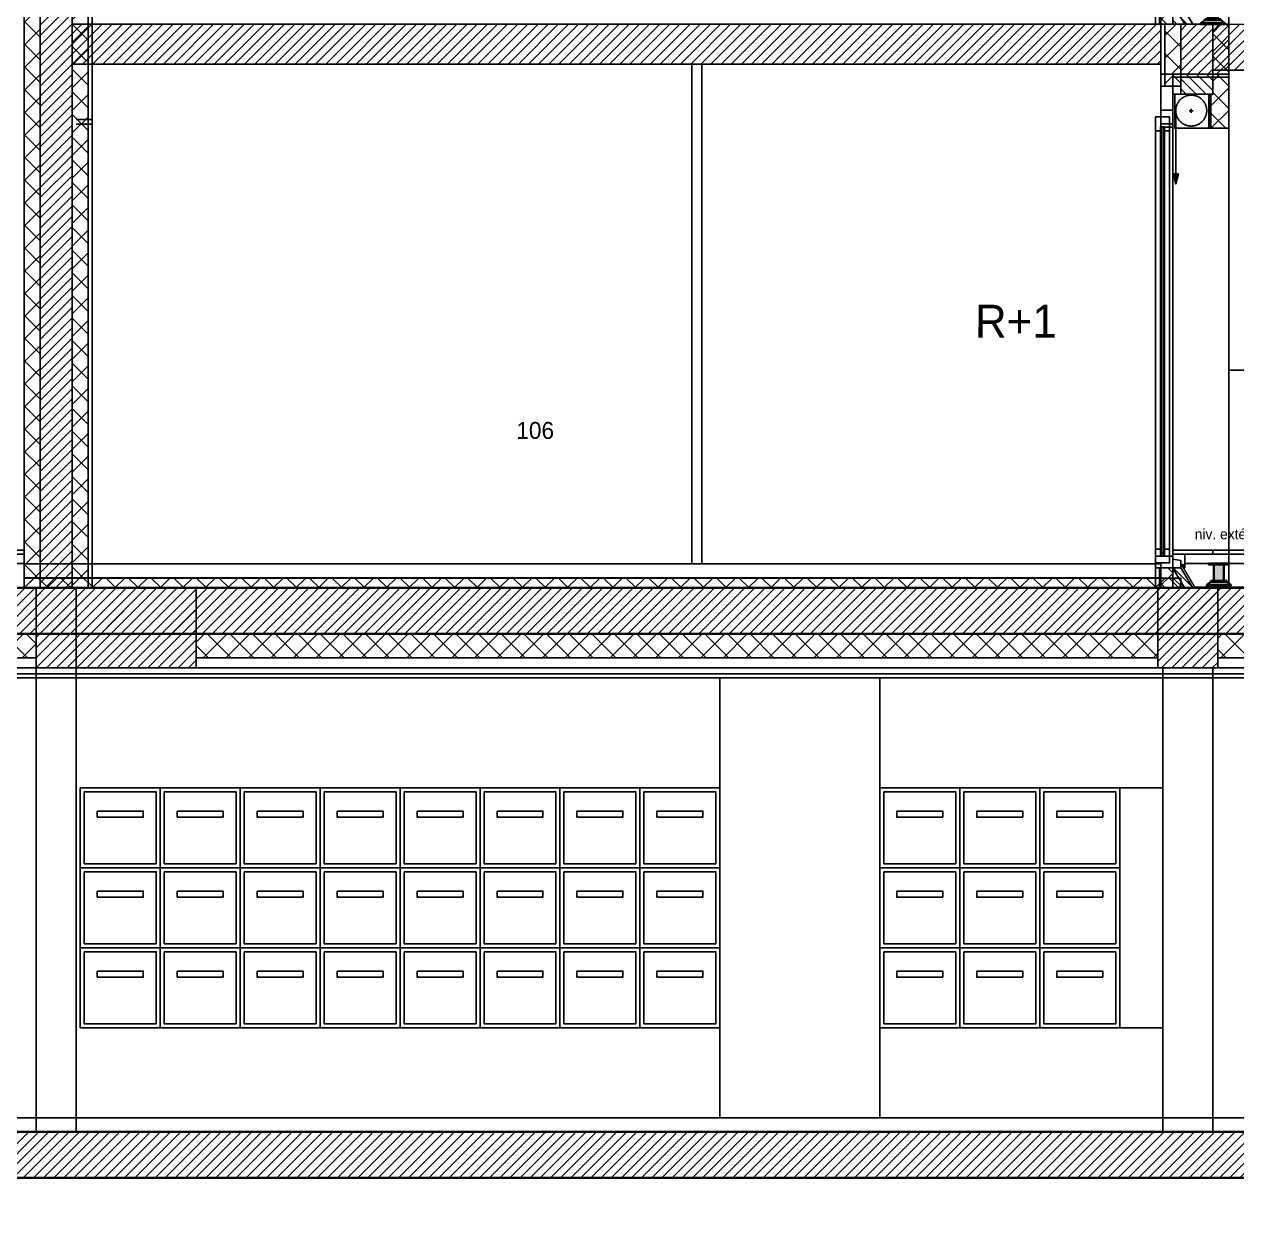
# Model space of a CAD drawing. Header units: centimetres. Extents: x -35664 to 50682, y -23001 to 23705.
# Drawn here: x 4324 to 4931, y -20822 to -20226 of the extents above; entities that cross this region are included whole.
import ezdxf

# ---------------------------------------------------------------- set-up
doc = ezdxf.new("R2010")
doc.units = ezdxf.units.CM
doc.linetypes.add('VW-02', pattern=[0.69435, 0.48607, -0.20828])
doc.layers.add('B BATI-murs', color=252, linetype='Continuous', lineweight=35)
for name, color, linetype in [('B BATI-murs_Hatch', 252, 'Continuous'), ('B GÈnÈral_Hatch', 252, 'Continuous'), ('B Général', 252, 'Continuous'), ('C ANNOTATIONS-cotation', 252, 'Continuous'), ('C ANNOTATIONS-cotation_Hatch', 252, 'Continuous'), ('C ANNOTATIONS-prestations', 252, 'Continuous'), ('C ANNOTATIONS-texte', 252, 'Continuous'), ('GÈnÈral_Hatch', 252, 'Continuous'), ('Général', 252, 'Continuous'), ('prlm-Coupe', 252, 'Continuous')]:
    doc.layers.add(name, color=color, linetype=linetype)
doc.styles.add('Eurostile', font='Eurosti.TTF')
doc.styles.add('Eurostile (italic)', font='Eurostib.TTF')
pattern_1 = [(45, (-23116.898, 10090.366), (-5.6568542, 5.6568542), []), (135, (-23116.898, 10090.366), (5.6568542, 5.6568542), [])]
pattern_2 = [(45, (-23116.8977, 10090.366), (2.4253472, -2.6458333), [])]
pattern_3 = [(135, (-23116.898, 10090.366), (-5.6568542, -5.6568542), []), (225, (-23116.898, 10090.366), (-5.6568542, 5.6568542), [])]
pattern_4 = [(315, (-23116.898, 10090.366), (5.6568542, 5.6568542), []), (45, (-23116.898, 10090.366), (5.6568542, -5.6568542), [])]
pattern_5 = [(45, (0, 0), (-5.65685, 5.65685), []), (135, (0, 0), (5.65685, 5.65685), [])]
pattern_6 = [(45, (0, 0), (2.4253472, -2.6458333), [])]

# ---------------------------------------------------------------- blocks, each defined once
blk = doc.blocks.new('B 90.PF 220 Coupe')
at = {"layer": 'B GÈnÈral_Hatch', "linetype": 'Continuous'}
h = blk.add_hatch(dxfattribs=at)
h.set_pattern_fill('02_ISOLANT', color=256, style=0, pattern_type=2)
h.set_pattern_definition(pattern_5)
h.paths.add_polyline_path([(-116.7, 17), (-89.7, 17), (-89.7, 8), (-106.7, 8), (-106.7, 9), (-116.7, 9)])
for points in [[(-89.7, 9), (-89.8, 9), (-89.8, 7.6), (-106.6, 7.6), (-106.6, 9.1), (-116.7, 9.1), (-116.7, 9), (-106.7, 9), (-106.7, 7.5), (-89.7, 7.5)], [(-66.85, -8.15), (-61.85, -9.49), (-66.85, -10.83)], [(-90.4, -15.1), (124.33, -15.1), (124.33, -15.6), (-90.4, -15.6)], [(-90.4, -17.1), (124.33, -17.1), (124.33, -16.6), (-90.4, -16.6)]]:
    blk.add_hatch(color=250, dxfattribs=at).paths.add_polyline_path(points)
at = {"layer": 'B GÈnÈral_Hatch', "linetype": 'Continuous', "lineweight": 18}
h = blk.add_hatch(dxfattribs=at)
h.set_pattern_fill('50_BETON', color=256, style=0, pattern_type=2)
h.set_pattern_definition(pattern_6)
h.paths.add_polyline_path([(-116.7, -7), (-106.7, -7), (-106.7, 9), (-116.7, 9)])
h = blk.add_hatch(dxfattribs=at)
h.set_pattern_fill('50_BETON', color=256, style=0, pattern_type=2)
h.set_pattern_definition(pattern_6)
h.paths.add_polyline_path([(140.3, -11), (140.3, -1), (130.3, -7), (130.3, -11)])
at = {"layer": 'B GÈnÈral_Hatch', "linetype": 'Continuous'}
h = blk.add_hatch(dxfattribs=at)
h.set_pattern_fill('02_ISOLANT', color=256, style=0, pattern_type=2)
h.set_pattern_definition(pattern_5)
h.paths.add_polyline_path([(-116.7, -15), (-116.7, -7), (-110.7, -7), (-110.7, -15)])
at = {"layer": 'GÈnÈral_Hatch', "linetype": 'Continuous'}
h = blk.add_hatch(dxfattribs=at)
h.set_pattern_fill('02_ISOLANT', color=256, style=0, pattern_type=2)
h.set_pattern_definition(pattern_5)
h.paths.add_polyline_path([(130.3, -11), (140.3, -11), (140.3, -17.6), (130.3, -17.6)])
at = {"layer": 'B Général', "linetype": 'VW-02', "ltscale": 25.4}
for p, q in [((-99.45, -1.75), (-97.45, -1.75)), ((-98.45, -0.75), (-98.45, -2.75))]:
    blk.add_line(p, q, dxfattribs=at)
at = {"layer": 'B Général', "linetype": 'Continuous'}
for p, q in [((-110.7, -7), (-110.7, -17)), ((104.64, -11), (-101.87, -11)), ((-98.55, -9.49), (-61.85, -9.49))]:
    blk.add_line(p, q, dxfattribs=at)
at = {"layer": 'B Général', "linetype": 'Continuous', "flags": 128}
for points in [[(-116.7, 17), (-89.7, 17), (-89.7, 8), (-106.7, 8), (-106.7, 9), (-116.7, 9)], [(-116.7, -7), (-106.7, -7), (-106.7, 9), (-116.7, 9)]]:
    blk.add_lwpolyline(points, dxfattribs=at)
for points in [[(-115.2, 17), (140.32, 17), (140.32, -5), (130.32, -11), (138.32, -11), (138.32, -11), (-115.2, -11)], [(-89.7, 9), (-89.8, 9), (-89.8, 7.6), (-106.6, 7.6), (-106.6, 9.1), (-116.7, 9.1), (-116.7, 9), (-106.7, 9), (-106.7, 7.5), (-89.7, 7.5), (-89.7, 9)], [(-116.7, -15), (-116.7, -7), (-110.7, -7), (-110.7, -15)], [(-110.7, -11), (-110.7, -7), (-106.7, -7), (-106.7, -11)], [(-90.2, -17), (-110.7, -17), (-110.7, -11), (-90.2, -11)], [(-66.85, -8.15), (-61.85, -9.49), (-66.85, -10.83)], [(-116.7, -17), (-116.7, -15), (-110.7, -15), (-110.7, -17)], [(-95.31, -12.6), (127.74, -12.6), (127.74, -19.6), (-95.31, -19.6)]]:
    blk.add_lwpolyline(points, close=True, dxfattribs=at)
at = {"layer": 'B Général', "linetype": 'Continuous', "lineweight": 25, "flags": 128}
for points in [[(-106.7, -10), (-106.7, 7), (-89.7, 7), (-89.7, -10)], [(140.3, -11), (140.3, -1), (140.3, -1), (140.3, -1), (130.3, -7), (130.3, -11)]]:
    blk.add_lwpolyline(points, close=True, dxfattribs=at)
at = {"layer": 'B Général', "flags": 128}
for points in [[(-98.8, -11), (-91.87, -11), (-91.87, -17), (-98.8, -17)], [(124.3, -19.6), (124.3, -11), (125.8, -11), (126.48, -7), (130.3, -7), (130.3, -19.6)], [(-88.43, -15.1), (-88.43, -12.6), (-95.31, -12.6), (-95.31, -19.6), (-88.43, -19.6), (-88.43, -17.1), (-90.4, -17.1), (-90.4, -15.1)], [(-90.4, -15.1), (124.33, -15.1), (124.33, -15.6), (-90.4, -15.6)], [(-90.4, -17.1), (124.33, -17.1), (124.33, -16.6), (-90.4, -16.6)], [(120.86, -15.1), (120.86, -12.6), (127.74, -12.6), (127.74, -19.6), (120.86, -19.6), (120.86, -17.1), (122.83, -17.1), (122.83, -15.1)]]:
    blk.add_lwpolyline(points, close=True, dxfattribs=at)
at = {"layer": 'B Général', "linetype": 'Continuous'}
blk.add_open_spline([(-105.23, -5.59), (-104.2, -7.39), (-100.62, -9.48), (-96.47, -9.5), (-92.87, -7.45), (-90.78, -3.87), (-90.76, 0.28), (-92.81, 3.88), (-96.39, 5.98), (-100.54, 6), (-104.14, 3.94), (-106.23, 0.36), (-106.26, -3.79), (-105.23, -5.59)], degree=2, dxfattribs=at)
at = {"layer": 'Général', "linetype": 'Continuous'}
for p, q in [((130.19, -5.47), (130.19, -5.02)), ((130.3, -19.6), (140.3, -19.6))]:
    blk.add_line(p, q, dxfattribs=at)
at = {"layer": 'Général', "linetype": 'Continuous', "flags": 128}
for points in [[(128.34, -7), (128.69, -5.02), (130.19, -5.02), (129.82, -5.02)], [(128.8, -7), (129.07, -5.47), (130.19, -5.47)]]:
    blk.add_lwpolyline(points, dxfattribs=at)
blk.add_lwpolyline([(130.3, -11), (140.3, -11), (140.3, -17.6), (130.3, -17.6)], close=True, dxfattribs=at)
blk = doc.blocks.new('B 90.Groupe-876-1')
at = {"layer": 'B Général', "linetype": 'Continuous'}
blk.add_line((4757.44, -13265.35), (4877.44, -13265.35), dxfattribs=at)
at = {"layer": 'B Général', "linetype": 'Continuous', "flags": 128}
for points in [[(4759.44, -13227.35), (4795.44, -13227.35), (4795.44, -13263.35), (4759.44, -13263.35)], [(4799.44, -13227.35), (4835.44, -13227.35), (4835.44, -13263.35), (4799.44, -13263.35)], [(4839.44, -13227.35), (4875.44, -13227.35), (4875.44, -13263.35), (4839.44, -13263.35)], [(4765.94, -13237), (4788.94, -13237), (4788.94, -13240), (4765.94, -13240)], [(4805.94, -13237), (4828.94, -13237), (4828.94, -13240), (4805.94, -13240)], [(4845.94, -13237), (4868.94, -13237), (4868.94, -13240), (4845.94, -13240)]]:
    blk.add_lwpolyline(points, close=True, dxfattribs=at)
blk = doc.blocks.new('B 90.Groupe-877-1')
at = {"layer": 'B Général', "linetype": 'Continuous'}
blk.add_line((4757.44, -13305.35), (4877.44, -13305.35), dxfattribs=at)
at = {"layer": 'B Général', "linetype": 'Continuous', "flags": 128}
for points in [[(4759.44, -13267.35), (4795.44, -13267.35), (4795.44, -13303.35), (4759.44, -13303.35)], [(4799.44, -13267.35), (4835.44, -13267.35), (4835.44, -13303.35), (4799.44, -13303.35)], [(4839.44, -13267.35), (4875.44, -13267.35), (4875.44, -13303.35), (4839.44, -13303.35)], [(4765.94, -13277), (4788.94, -13277), (4788.94, -13280), (4765.94, -13280)], [(4805.94, -13277), (4828.94, -13277), (4828.94, -13280), (4805.94, -13280)], [(4845.94, -13277), (4868.94, -13277), (4868.94, -13280), (4845.94, -13280)]]:
    blk.add_lwpolyline(points, close=True, dxfattribs=at)
blk = doc.blocks.new('B 90.Groupe-878-1')
at = {"layer": 'B Général', "linetype": 'Continuous'}
blk.add_line((4757.44, -13345.35), (4877.44, -13345.35), dxfattribs=at)
at = {"layer": 'B Général', "linetype": 'Continuous', "flags": 128}
for points in [[(4759.44, -13307.35), (4795.44, -13307.35), (4795.44, -13343.35), (4759.44, -13343.35)], [(4799.44, -13307.35), (4835.44, -13307.35), (4835.44, -13343.35), (4799.44, -13343.35)], [(4839.44, -13307.35), (4875.44, -13307.35), (4875.44, -13343.35), (4839.44, -13343.35)], [(4765.94, -13317), (4788.94, -13317), (4788.94, -13320), (4765.94, -13320)], [(4805.94, -13317), (4828.94, -13317), (4828.94, -13320), (4805.94, -13320)], [(4845.94, -13317), (4868.94, -13317), (4868.94, -13320), (4845.94, -13320)]]:
    blk.add_lwpolyline(points, close=True, dxfattribs=at)
blk = doc.blocks.new('B 90.Groupe-879-1')
at = {"layer": 'B Général', "linetype": 'Continuous'}
blk.add_line((4557.44, -13265.35), (4677.44, -13265.35), dxfattribs=at)
at = {"layer": 'B Général', "linetype": 'Continuous', "flags": 128}
for points in [[(4559.44, -13227.35), (4595.44, -13227.35), (4595.44, -13263.35), (4559.44, -13263.35)], [(4599.44, -13227.35), (4635.44, -13227.35), (4635.44, -13263.35), (4599.44, -13263.35)], [(4639.44, -13227.35), (4675.44, -13227.35), (4675.44, -13263.35), (4639.44, -13263.35)], [(4565.94, -13237), (4588.94, -13237), (4588.94, -13240), (4565.94, -13240)], [(4605.94, -13237), (4628.94, -13237), (4628.94, -13240), (4605.94, -13240)], [(4645.94, -13237), (4668.94, -13237), (4668.94, -13240), (4645.94, -13240)]]:
    blk.add_lwpolyline(points, close=True, dxfattribs=at)
blk = doc.blocks.new('B 90.Groupe-880-1')
at = {"layer": 'B Général', "linetype": 'Continuous'}
blk.add_line((4557.44, -13305.35), (4677.44, -13305.35), dxfattribs=at)
at = {"layer": 'B Général', "linetype": 'Continuous', "flags": 128}
for points in [[(4559.44, -13267.35), (4595.44, -13267.35), (4595.44, -13303.35), (4559.44, -13303.35)], [(4599.44, -13267.35), (4635.44, -13267.35), (4635.44, -13303.35), (4599.44, -13303.35)], [(4639.44, -13267.35), (4675.44, -13267.35), (4675.44, -13303.35), (4639.44, -13303.35)], [(4565.94, -13277), (4588.94, -13277), (4588.94, -13280), (4565.94, -13280)], [(4605.94, -13277), (4628.94, -13277), (4628.94, -13280), (4605.94, -13280)], [(4645.94, -13277), (4668.94, -13277), (4668.94, -13280), (4645.94, -13280)]]:
    blk.add_lwpolyline(points, close=True, dxfattribs=at)
blk = doc.blocks.new('B 90.Groupe-881-1')
at = {"layer": 'B Général', "linetype": 'Continuous'}
blk.add_line((4557.44, -13345.35), (4677.44, -13345.35), dxfattribs=at)
at = {"layer": 'B Général', "linetype": 'Continuous', "flags": 128}
for points in [[(4559.44, -13307.35), (4595.44, -13307.35), (4595.44, -13343.35), (4559.44, -13343.35)], [(4599.44, -13307.35), (4635.44, -13307.35), (4635.44, -13343.35), (4599.44, -13343.35)], [(4639.44, -13307.35), (4675.44, -13307.35), (4675.44, -13343.35), (4639.44, -13343.35)], [(4565.94, -13317), (4588.94, -13317), (4588.94, -13320), (4565.94, -13320)], [(4605.94, -13317), (4628.94, -13317), (4628.94, -13320), (4605.94, -13320)], [(4645.94, -13317), (4668.94, -13317), (4668.94, -13320), (4645.94, -13320)]]:
    blk.add_lwpolyline(points, close=True, dxfattribs=at)
blk = doc.blocks.new('B 90.Groupe-882-1')
at = {"layer": 'B Général', "linetype": 'Continuous'}
blk.add_line((4437.44, -13265.35), (4557.44, -13265.35), dxfattribs=at)
at = {"layer": 'B Général', "linetype": 'Continuous', "flags": 128}
for points in [[(4359.44, -13227.35), (4395.44, -13227.35), (4395.44, -13263.35), (4359.44, -13263.35)], [(4399.44, -13227.35), (4435.44, -13227.35), (4435.44, -13263.35), (4399.44, -13263.35)], [(4439.44, -13227.35), (4475.44, -13227.35), (4475.44, -13263.35), (4439.44, -13263.35)], [(4479.44, -13227.35), (4515.44, -13227.35), (4515.44, -13263.35), (4479.44, -13263.35)], [(4519.44, -13227.35), (4555.44, -13227.35), (4555.44, -13263.35), (4519.44, -13263.35)], [(4365.94, -13237), (4388.94, -13237), (4388.94, -13240), (4365.94, -13240)], [(4405.94, -13237), (4428.94, -13237), (4428.94, -13240), (4405.94, -13240)], [(4445.94, -13237), (4468.94, -13237), (4468.94, -13240), (4445.94, -13240)], [(4485.94, -13237), (4508.94, -13237), (4508.94, -13240), (4485.94, -13240)], [(4525.94, -13237), (4548.94, -13237), (4548.94, -13240), (4525.94, -13240)]]:
    blk.add_lwpolyline(points, close=True, dxfattribs=at)
blk = doc.blocks.new('B 90.Groupe-883-1')
at = {"layer": 'B Général', "linetype": 'Continuous'}
blk.add_line((4437.44, -13305.35), (4557.44, -13305.35), dxfattribs=at)
at = {"layer": 'B Général', "linetype": 'Continuous', "flags": 128}
for points in [[(4359.44, -13267.35), (4395.44, -13267.35), (4395.44, -13303.35), (4359.44, -13303.35)], [(4399.44, -13267.35), (4435.44, -13267.35), (4435.44, -13303.35), (4399.44, -13303.35)], [(4439.44, -13267.35), (4475.44, -13267.35), (4475.44, -13303.35), (4439.44, -13303.35)], [(4479.44, -13267.35), (4515.44, -13267.35), (4515.44, -13303.35), (4479.44, -13303.35)], [(4519.44, -13267.35), (4555.44, -13267.35), (4555.44, -13303.35), (4519.44, -13303.35)], [(4365.94, -13277), (4388.94, -13277), (4388.94, -13280), (4365.94, -13280)], [(4405.94, -13277), (4428.94, -13277), (4428.94, -13280), (4405.94, -13280)], [(4445.94, -13277), (4468.94, -13277), (4468.94, -13280), (4445.94, -13280)], [(4485.94, -13277), (4508.94, -13277), (4508.94, -13280), (4485.94, -13280)], [(4525.94, -13277), (4548.94, -13277), (4548.94, -13280), (4525.94, -13280)]]:
    blk.add_lwpolyline(points, close=True, dxfattribs=at)
blk = doc.blocks.new('B 90.Groupe-884-1')
at = {"layer": 'B Général', "linetype": 'Continuous'}
blk.add_line((4437.44, -13345.35), (4557.44, -13345.35), dxfattribs=at)
at = {"layer": 'B Général', "linetype": 'Continuous', "flags": 128}
for points in [[(4359.44, -13307.35), (4395.44, -13307.35), (4395.44, -13343.35), (4359.44, -13343.35)], [(4399.44, -13307.35), (4435.44, -13307.35), (4435.44, -13343.35), (4399.44, -13343.35)], [(4439.44, -13307.35), (4475.44, -13307.35), (4475.44, -13343.35), (4439.44, -13343.35)], [(4479.44, -13307.35), (4515.44, -13307.35), (4515.44, -13343.35), (4479.44, -13343.35)], [(4519.44, -13307.35), (4555.44, -13307.35), (4555.44, -13343.35), (4519.44, -13343.35)], [(4365.94, -13317), (4388.94, -13317), (4388.94, -13320), (4365.94, -13320)], [(4405.94, -13317), (4428.94, -13317), (4428.94, -13320), (4405.94, -13320)], [(4445.94, -13317), (4468.94, -13317), (4468.94, -13320), (4445.94, -13320)], [(4485.94, -13317), (4508.94, -13317), (4508.94, -13320), (4485.94, -13320)], [(4525.94, -13317), (4548.94, -13317), (4548.94, -13320), (4525.94, -13320)]]:
    blk.add_lwpolyline(points, close=True, dxfattribs=at)
blk = doc.blocks.new('B 90.Groupe-885-1')
at = {"layer": 'B Général', "linetype": 'Continuous'}
for p, q in [((4357.44, -13265.35), (4677.44, -13265.35)), ((4357.44, -13305.35), (4677.44, -13305.35)), ((4757.44, -13305.35), (4877.44, -13305.35))]:
    blk.add_line(p, q, dxfattribs=at)
at = {"layer": 'B Général', "linetype": 'Continuous', "flags": 128}
for points in [[(4357.44, -13225.35), (4397.44, -13225.35), (4397.44, -13345.35), (4357.44, -13345.35)], [(4397.44, -13225.35), (4437.44, -13225.35), (4437.44, -13345.35), (4397.44, -13345.35)], [(4437.44, -13225.35), (4477.44, -13225.35), (4477.44, -13345.35), (4437.44, -13345.35)], [(4477.44, -13225.35), (4517.44, -13225.35), (4517.44, -13345.35), (4477.44, -13345.35)], [(4517.44, -13225.35), (4557.44, -13225.35), (4557.44, -13345.35), (4517.44, -13345.35)], [(4557.44, -13225.35), (4597.44, -13225.35), (4597.44, -13345.35), (4557.44, -13345.35)], [(4597.44, -13225.35), (4637.44, -13225.35), (4637.44, -13345.35), (4597.44, -13345.35)], [(4637.44, -13225.35), (4677.44, -13225.35), (4677.44, -13345.35), (4637.44, -13345.35)], [(4757.44, -13225.35), (4797.44, -13225.35), (4797.44, -13345.35), (4757.44, -13345.35)], [(4797.44, -13225.35), (4837.44, -13225.35), (4837.44, -13345.35), (4797.44, -13345.35)], [(4837.44, -13225.35), (4877.44, -13225.35), (4877.44, -13345.35), (4837.44, -13345.35)], [(4877.44, -13225.35), (4898.96, -13225.35), (4898.96, -13345.35), (4877.44, -13345.35)]]:
    blk.add_lwpolyline(points, close=True, dxfattribs=at)
at = {"layer": 'B Général'}
for name in ['B 90.Groupe-882-1', 'B 90.Groupe-879-1', 'B 90.Groupe-876-1', 'B 90.Groupe-883-1', 'B 90.Groupe-880-1', 'B 90.Groupe-877-1', 'B 90.Groupe-884-1', 'B 90.Groupe-881-1', 'B 90.Groupe-878-1']:
    blk.add_blockref(name, (0, 0), dxfattribs=at)
blk = doc.blocks.new('B 90.Groupe-900-1')
at = {"layer": 'Général', "linetype": 'Continuous', "flags": 128}
for points in [[(4302.92, -13106.37), (4329.44, -13106.37), (4329.44, -13108.37), (4302.92, -13108.37)], [(3662.92, -13108.37), (4329.44, -13108.37), (4329.44, -13113.2), (3662.92, -13113.2)]]:
    blk.add_lwpolyline(points, close=True, dxfattribs=at)
blk = doc.blocks.new('B 90.Groupe-905-1')
at = {"layer": 'B Général', "linetype": 'Continuous', "flags": 128}
for points in [[(4931.96, -13016.37), (5204.04, -13016.37), (5204.04, -13106.37), (4931.96, -13106.37)], [(5201.04, -13016.37), (5204.04, -13016.37), (5204.04, -13106.37), (5201.04, -13106.37)]]:
    blk.add_lwpolyline(points, close=True, dxfattribs=at)
blk = doc.blocks.new('B 90.Groupe-906-1')
at = {"layer": 'B BATI-murs_Hatch', "linetype": 'Continuous'}
for points in [[(5047.6, -13113.2), (5057.6, -13113.2), (5057.6, -13113.7), (5047.6, -13113.7)], [(5050.1, -13113.7), (5055.1, -13113.7), (5055.1, -13121.87), (5050.1, -13121.87)], [(5046.6, -13123.87), (5058.6, -13123.87), (5058.6, -13124.37), (5046.6, -13124.37)], [(5048.6, -13121.87), (5056.6, -13121.87), (5056.6, -13122.37), (5048.6, -13122.37)]]:
    blk.add_hatch(color=250, dxfattribs=at).paths.add_polyline_path(points)
at = {"layer": 'B BATI-murs', "linetype": 'Continuous'}
for p, q in [((5046.6, -13123.87), (5048.6, -13122.37)), ((5056.6, -13122.37), (5058.6, -13123.87))]:
    blk.add_line(p, q, dxfattribs=at)
at = {"layer": 'B BATI-murs', "linetype": 'Continuous', "flags": 128}
for points in [[(5047.6, -13113.2), (5057.6, -13113.2), (5057.6, -13113.7), (5047.6, -13113.7)], [(5050.1, -13113.7), (5055.1, -13113.7), (5055.1, -13121.87), (5050.1, -13121.87)], [(5046.6, -13123.87), (5058.6, -13123.87), (5058.6, -13124.37), (5046.6, -13124.37)], [(5048.6, -13121.87), (5056.6, -13121.87), (5056.6, -13122.37), (5048.6, -13122.37)]]:
    blk.add_lwpolyline(points, close=True, dxfattribs=at)
blk = doc.blocks.new('B 90.Groupe-907-1')
at = {"layer": 'B BATI-murs_Hatch', "linetype": 'Continuous'}
for points in [[(5001.61, -13113.2), (5011.61, -13113.2), (5011.61, -13113.7), (5001.61, -13113.7)], [(5004.11, -13113.7), (5009.11, -13113.7), (5009.11, -13121.87), (5004.11, -13121.87)], [(5000.61, -13123.87), (5012.61, -13123.87), (5012.61, -13124.37), (5000.61, -13124.37)], [(5002.61, -13121.87), (5010.61, -13121.87), (5010.61, -13122.37), (5002.61, -13122.37)]]:
    blk.add_hatch(color=250, dxfattribs=at).paths.add_polyline_path(points)
at = {"layer": 'B BATI-murs', "linetype": 'Continuous'}
for p, q in [((5000.61, -13123.87), (5002.61, -13122.37)), ((5010.61, -13122.37), (5012.61, -13123.87))]:
    blk.add_line(p, q, dxfattribs=at)
at = {"layer": 'B BATI-murs', "linetype": 'Continuous', "flags": 128}
for points in [[(5001.61, -13113.2), (5011.61, -13113.2), (5011.61, -13113.7), (5001.61, -13113.7)], [(5004.11, -13113.7), (5009.11, -13113.7), (5009.11, -13121.87), (5004.11, -13121.87)], [(5000.61, -13123.87), (5012.61, -13123.87), (5012.61, -13124.37), (5000.61, -13124.37)], [(5002.61, -13121.87), (5010.61, -13121.87), (5010.61, -13122.37), (5002.61, -13122.37)]]:
    blk.add_lwpolyline(points, close=True, dxfattribs=at)
blk = doc.blocks.new('B 90.Groupe-908-1')
at = {"layer": 'B BATI-murs_Hatch', "linetype": 'Continuous'}
for points in [[(4955.61, -13113.2), (4965.61, -13113.2), (4965.61, -13113.7), (4955.61, -13113.7)], [(4958.11, -13113.7), (4963.11, -13113.7), (4963.11, -13121.87), (4958.11, -13121.87)], [(4954.61, -13123.87), (4966.61, -13123.87), (4966.61, -13124.37), (4954.61, -13124.37)], [(4956.61, -13121.87), (4964.61, -13121.87), (4964.61, -13122.37), (4956.61, -13122.37)]]:
    blk.add_hatch(color=250, dxfattribs=at).paths.add_polyline_path(points)
at = {"layer": 'B BATI-murs', "linetype": 'Continuous'}
for p, q in [((4954.61, -13123.87), (4956.61, -13122.37)), ((4964.61, -13122.37), (4966.61, -13123.87))]:
    blk.add_line(p, q, dxfattribs=at)
at = {"layer": 'B BATI-murs', "linetype": 'Continuous', "flags": 128}
for points in [[(4955.61, -13113.2), (4965.61, -13113.2), (4965.61, -13113.7), (4955.61, -13113.7)], [(4958.11, -13113.7), (4963.11, -13113.7), (4963.11, -13121.87), (4958.11, -13121.87)], [(4954.61, -13123.87), (4966.61, -13123.87), (4966.61, -13124.37), (4954.61, -13124.37)], [(4956.61, -13121.87), (4964.61, -13121.87), (4964.61, -13122.37), (4956.61, -13122.37)]]:
    blk.add_lwpolyline(points, close=True, dxfattribs=at)
blk = doc.blocks.new('B 90.Groupe-909-1')
at = {"layer": 'B BATI-murs_Hatch', "linetype": 'Continuous'}
for points in [[(4922.01, -13113.2), (4932.01, -13113.2), (4932.01, -13113.7), (4922.01, -13113.7)], [(4924.51, -13113.7), (4929.51, -13113.7), (4929.51, -13121.87), (4924.51, -13121.87)], [(4921.01, -13123.87), (4933.01, -13123.87), (4933.01, -13124.37), (4921.01, -13124.37)], [(4923.01, -13121.87), (4931.01, -13121.87), (4931.01, -13122.37), (4923.01, -13122.37)]]:
    blk.add_hatch(color=250, dxfattribs=at).paths.add_polyline_path(points)
at = {"layer": 'B BATI-murs', "linetype": 'Continuous'}
for p, q in [((4921.01, -13123.87), (4923.01, -13122.37)), ((4931.01, -13122.37), (4933.01, -13123.87))]:
    blk.add_line(p, q, dxfattribs=at)
at = {"layer": 'B BATI-murs', "linetype": 'Continuous', "flags": 128}
for points in [[(4922.01, -13113.2), (4932.01, -13113.2), (4932.01, -13113.7), (4922.01, -13113.7)], [(4924.51, -13113.7), (4929.51, -13113.7), (4929.51, -13121.87), (4924.51, -13121.87)], [(4921.01, -13123.87), (4933.01, -13123.87), (4933.01, -13124.37), (4921.01, -13124.37)], [(4923.01, -13121.87), (4931.01, -13121.87), (4931.01, -13122.37), (4923.01, -13122.37)]]:
    blk.add_lwpolyline(points, close=True, dxfattribs=at)
blk = doc.blocks.new('B 90.Groupe-910-1')
at = {"layer": 'B BATI-murs_Hatch', "linetype": 'Continuous'}
for points in [[(5093.59, -13113.2), (5103.59, -13113.2), (5103.59, -13113.7), (5093.59, -13113.7)], [(5096.09, -13113.7), (5101.09, -13113.7), (5101.09, -13121.87), (5096.09, -13121.87)], [(5092.59, -13123.87), (5104.59, -13123.87), (5104.59, -13124.37), (5092.59, -13124.37)], [(5094.59, -13121.87), (5102.59, -13121.87), (5102.59, -13122.37), (5094.59, -13122.37)]]:
    blk.add_hatch(color=250, dxfattribs=at).paths.add_polyline_path(points)
at = {"layer": 'B BATI-murs', "linetype": 'Continuous'}
for p, q in [((5092.59, -13123.87), (5094.59, -13122.37)), ((5102.59, -13122.37), (5104.59, -13123.87))]:
    blk.add_line(p, q, dxfattribs=at)
at = {"layer": 'B BATI-murs', "linetype": 'Continuous', "flags": 128}
for points in [[(5093.59, -13113.2), (5103.59, -13113.2), (5103.59, -13113.7), (5093.59, -13113.7)], [(5096.09, -13113.7), (5101.09, -13113.7), (5101.09, -13121.87), (5096.09, -13121.87)], [(5092.59, -13123.87), (5104.59, -13123.87), (5104.59, -13124.37), (5092.59, -13124.37)], [(5094.59, -13121.87), (5102.59, -13121.87), (5102.59, -13122.37), (5094.59, -13122.37)]]:
    blk.add_lwpolyline(points, close=True, dxfattribs=at)
blk = doc.blocks.new('B 90.Groupe-911-1')
at = {"layer": 'B BATI-murs_Hatch', "linetype": 'Continuous'}
for points in [[(5139.59, -13113.2), (5149.59, -13113.2), (5149.59, -13113.7), (5139.59, -13113.7)], [(5142.09, -13113.7), (5147.09, -13113.7), (5147.09, -13121.87), (5142.09, -13121.87)], [(5138.59, -13123.87), (5150.59, -13123.87), (5150.59, -13124.37), (5138.59, -13124.37)], [(5140.59, -13121.87), (5148.59, -13121.87), (5148.59, -13122.37), (5140.59, -13122.37)]]:
    blk.add_hatch(color=250, dxfattribs=at).paths.add_polyline_path(points)
at = {"layer": 'B BATI-murs', "linetype": 'Continuous'}
for p, q in [((5138.59, -13123.87), (5140.59, -13122.37)), ((5148.59, -13122.37), (5150.59, -13123.87))]:
    blk.add_line(p, q, dxfattribs=at)
at = {"layer": 'B BATI-murs', "linetype": 'Continuous', "flags": 128}
for points in [[(5139.59, -13113.2), (5149.59, -13113.2), (5149.59, -13113.7), (5139.59, -13113.7)], [(5142.09, -13113.7), (5147.09, -13113.7), (5147.09, -13121.87), (5142.09, -13121.87)], [(5138.59, -13123.87), (5150.59, -13123.87), (5150.59, -13124.37), (5138.59, -13124.37)], [(5140.59, -13121.87), (5148.59, -13121.87), (5148.59, -13122.37), (5140.59, -13122.37)]]:
    blk.add_lwpolyline(points, close=True, dxfattribs=at)
blk = doc.blocks.new('B 90.Groupe-912-1')
at = {"layer": 'B Général', "lineweight": 18, "flags": 128}
blk.add_lwpolyline([(4907.96, -13113.37), (4914.81, -13124.87), (5184.04, -13124.37), (5184.04, -13109.87)], dxfattribs=at)
at = {"layer": 'Général', "linetype": 'Continuous', "flags": 128}
for points in [[(4904.04, -13106.37), (4924.04, -13106.37), (4924.04, -13108.37), (4904.04, -13108.37)], [(4924.04, -13106.37), (4944.04, -13106.37), (4944.04, -13108.37), (4924.04, -13108.37)], [(4944.04, -13106.37), (4964.04, -13106.37), (4964.04, -13108.37), (4944.04, -13108.37)], [(4964.04, -13106.37), (4984.04, -13106.37), (4984.04, -13108.37), (4964.04, -13108.37)], [(4984.04, -13106.37), (5004.04, -13106.37), (5004.04, -13108.37), (4984.04, -13108.37)], [(5004.04, -13106.37), (5024.04, -13106.37), (5024.04, -13108.37), (5004.04, -13108.37)], [(5024.04, -13106.37), (5044.04, -13106.37), (5044.04, -13108.37), (5024.04, -13108.37)], [(5044.04, -13106.37), (5064.04, -13106.37), (5064.04, -13108.37), (5044.04, -13108.37)], [(5064.04, -13106.37), (5084.04, -13106.37), (5084.04, -13108.37), (5064.04, -13108.37)], [(5084.04, -13106.37), (5104.04, -13106.37), (5104.04, -13108.37), (5084.04, -13108.37)], [(5104.04, -13106.37), (5124.04, -13106.37), (5124.04, -13108.37), (5104.04, -13108.37)], [(5124.04, -13106.37), (5144.04, -13106.37), (5144.04, -13108.37), (5124.04, -13108.37)], [(5144.04, -13106.37), (5164.04, -13106.37), (5164.04, -13108.37), (5144.04, -13108.37)], [(5164.04, -13106.37), (5184.04, -13106.37), (5184.04, -13108.37), (5164.04, -13108.37)], [(4909.94, -13108.37), (5184.04, -13108.37), (5184.04, -13113.2), (4909.94, -13113.2)]]:
    blk.add_lwpolyline(points, close=True, dxfattribs=at)
at = {"layer": 'Général'}
for name in ['B 90.Groupe-909-1', 'B 90.Groupe-908-1', 'B 90.Groupe-907-1', 'B 90.Groupe-906-1', 'B 90.Groupe-910-1', 'B 90.Groupe-911-1']:
    blk.add_blockref(name, (0, 0), dxfattribs=at)
at = {"layer": 'C ANNOTATIONS-prestations', "insert": (4914.96, -13095.84), "char_height": 5.169, "attachment_point": 1, "line_spacing_factor": 0.895453, "style": 'Eurostile (italic)'}
blk.add_mtext('niv. extér. + 7 sol fini int.', dxfattribs=at)
blk = doc.blocks.new('B 90.Groupe-914-1')
at = {"layer": 'B BATI-murs_Hatch', "linetype": 'Continuous'}
for points in [[(5058.36, -12836.36), (5068.36, -12836.36), (5068.36, -12836.86), (5058.36, -12836.86)], [(5060.86, -12836.86), (5065.86, -12836.86), (5065.86, -12842.19), (5060.86, -12842.19)], [(5057.35, -12844.19), (5069.35, -12844.19), (5069.35, -12844.69), (5057.35, -12844.69)], [(5059.35, -12842.19), (5067.35, -12842.19), (5067.35, -12842.69), (5059.35, -12842.69)]]:
    blk.add_hatch(color=250, dxfattribs=at).paths.add_polyline_path(points)
at = {"layer": 'B BATI-murs', "linetype": 'Continuous'}
for p, q in [((5059.35, -12842.69), (5057.35, -12844.19)), ((5069.35, -12844.19), (5067.35, -12842.69))]:
    blk.add_line(p, q, dxfattribs=at)
at = {"layer": 'B BATI-murs', "linetype": 'Continuous', "flags": 128}
for points in [[(5058.36, -12836.36), (5068.36, -12836.36), (5068.36, -12836.86), (5058.36, -12836.86)], [(5060.86, -12836.86), (5065.86, -12836.86), (5065.86, -12842.19), (5060.86, -12842.19)], [(5057.35, -12844.19), (5069.35, -12844.19), (5069.35, -12844.69), (5057.35, -12844.69)], [(5059.35, -12842.19), (5067.35, -12842.19), (5067.35, -12842.69), (5059.35, -12842.69)]]:
    blk.add_lwpolyline(points, close=True, dxfattribs=at)
blk = doc.blocks.new('B 90.Groupe-915-1')
at = {"layer": 'B BATI-murs_Hatch', "linetype": 'Continuous'}
for points in [[(4918.96, -12836.36), (4928.96, -12836.36), (4928.96, -12836.86), (4918.96, -12836.86)], [(4921.46, -12836.86), (4926.46, -12836.86), (4926.46, -12840.89), (4921.46, -12840.89)], [(4917.96, -12842.89), (4929.96, -12842.89), (4929.96, -12843.39), (4917.96, -12843.39)], [(4919.96, -12840.89), (4927.96, -12840.89), (4927.96, -12841.39), (4919.96, -12841.39)]]:
    blk.add_hatch(color=250, dxfattribs=at).paths.add_polyline_path(points)
at = {"layer": 'B BATI-murs', "linetype": 'Continuous'}
for p, q in [((4919.96, -12841.39), (4917.96, -12842.89)), ((4929.96, -12842.89), (4927.96, -12841.39))]:
    blk.add_line(p, q, dxfattribs=at)
at = {"layer": 'B BATI-murs', "linetype": 'Continuous', "flags": 128}
for points in [[(4918.96, -12836.36), (4928.96, -12836.36), (4928.96, -12836.86), (4918.96, -12836.86)], [(4921.46, -12836.86), (4926.46, -12836.86), (4926.46, -12840.89), (4921.46, -12840.89)], [(4917.96, -12842.89), (4929.96, -12842.89), (4929.96, -12843.39), (4917.96, -12843.39)], [(4919.96, -12840.89), (4927.96, -12840.89), (4927.96, -12841.39), (4919.96, -12841.39)]]:
    blk.add_lwpolyline(points, close=True, dxfattribs=at)
blk = doc.blocks.new('B 90.Groupe-916-1')
at = {"layer": 'B BATI-murs_Hatch', "linetype": 'Continuous'}
for points in [[(4966.36, -12836.36), (4976.36, -12836.36), (4976.36, -12836.86), (4966.36, -12836.86)], [(4968.86, -12836.86), (4973.86, -12836.86), (4973.86, -12841.33), (4968.86, -12841.33)], [(4965.36, -12843.33), (4977.36, -12843.33), (4977.36, -12843.83), (4965.36, -12843.83)], [(4967.36, -12841.33), (4975.36, -12841.33), (4975.36, -12841.83), (4967.36, -12841.83)]]:
    blk.add_hatch(color=250, dxfattribs=at).paths.add_polyline_path(points)
at = {"layer": 'B BATI-murs', "linetype": 'Continuous'}
for p, q in [((4967.36, -12841.83), (4965.36, -12843.33)), ((4977.36, -12843.33), (4975.36, -12841.83))]:
    blk.add_line(p, q, dxfattribs=at)
at = {"layer": 'B BATI-murs', "linetype": 'Continuous', "flags": 128}
for points in [[(4966.36, -12836.36), (4976.36, -12836.36), (4976.36, -12836.86), (4966.36, -12836.86)], [(4968.86, -12836.86), (4973.86, -12836.86), (4973.86, -12841.33), (4968.86, -12841.33)], [(4965.36, -12843.33), (4977.36, -12843.33), (4977.36, -12843.83), (4965.36, -12843.83)], [(4967.36, -12841.33), (4975.36, -12841.33), (4975.36, -12841.83), (4967.36, -12841.83)]]:
    blk.add_lwpolyline(points, close=True, dxfattribs=at)
blk = doc.blocks.new('B 90.Groupe-917-1')
at = {"layer": 'B BATI-murs_Hatch', "linetype": 'Continuous'}
for points in [[(5104.36, -12836.36), (5114.36, -12836.36), (5114.36, -12836.86), (5104.36, -12836.86)], [(5106.86, -12836.86), (5111.86, -12836.86), (5111.86, -12842.7), (5106.86, -12842.7)], [(5103.35, -12844.7), (5115.35, -12844.7), (5115.35, -12845.2), (5103.35, -12845.2)], [(5105.35, -12842.7), (5113.35, -12842.7), (5113.35, -12843.2), (5105.35, -12843.2)]]:
    blk.add_hatch(color=250, dxfattribs=at).paths.add_polyline_path(points)
at = {"layer": 'B BATI-murs', "linetype": 'Continuous'}
for p, q in [((5105.35, -12843.2), (5103.35, -12844.7)), ((5115.35, -12844.7), (5113.35, -12843.2))]:
    blk.add_line(p, q, dxfattribs=at)
at = {"layer": 'B BATI-murs', "linetype": 'Continuous', "flags": 128}
for points in [[(5104.36, -12836.36), (5114.36, -12836.36), (5114.36, -12836.86), (5104.36, -12836.86)], [(5106.86, -12836.86), (5111.86, -12836.86), (5111.86, -12842.7), (5106.86, -12842.7)], [(5103.35, -12844.7), (5115.35, -12844.7), (5115.35, -12845.2), (5103.35, -12845.2)], [(5105.35, -12842.7), (5113.35, -12842.7), (5113.35, -12843.2), (5105.35, -12843.2)]]:
    blk.add_lwpolyline(points, close=True, dxfattribs=at)
blk = doc.blocks.new('B 90.Groupe-918-1')
at = {"layer": 'B BATI-murs_Hatch', "linetype": 'Continuous'}
for points in [[(5150.36, -12836.36), (5160.36, -12836.36), (5160.36, -12836.86), (5150.36, -12836.86)], [(5152.86, -12836.86), (5157.86, -12836.86), (5157.86, -12843.16), (5152.86, -12843.16)], [(5149.36, -12845.16), (5161.36, -12845.16), (5161.36, -12845.66), (5149.36, -12845.66)], [(5151.36, -12843.16), (5159.36, -12843.16), (5159.36, -12843.66), (5151.36, -12843.66)]]:
    blk.add_hatch(color=250, dxfattribs=at).paths.add_polyline_path(points)
at = {"layer": 'B BATI-murs', "linetype": 'Continuous'}
for p, q in [((5151.36, -12843.66), (5149.36, -12845.16)), ((5161.36, -12845.16), (5159.36, -12843.66))]:
    blk.add_line(p, q, dxfattribs=at)
at = {"layer": 'B BATI-murs', "linetype": 'Continuous', "flags": 128}
for points in [[(5150.36, -12836.36), (5160.36, -12836.36), (5160.36, -12836.86), (5150.36, -12836.86)], [(5152.86, -12836.86), (5157.86, -12836.86), (5157.86, -12843.16), (5152.86, -12843.16)], [(5149.36, -12845.16), (5161.36, -12845.16), (5161.36, -12845.66), (5149.36, -12845.66)], [(5151.36, -12843.16), (5159.36, -12843.16), (5159.36, -12843.66), (5151.36, -12843.66)]]:
    blk.add_lwpolyline(points, close=True, dxfattribs=at)
blk = doc.blocks.new('B 90.Groupe-919-1')
at = {"layer": 'B BATI-murs_Hatch', "linetype": 'Continuous'}
for points in [[(5012.35, -12836.36), (5022.35, -12836.36), (5022.35, -12836.86), (5012.35, -12836.86)], [(5014.85, -12836.86), (5019.85, -12836.86), (5019.85, -12841.86), (5014.85, -12841.86)], [(5011.35, -12843.86), (5023.35, -12843.86), (5023.35, -12844.36), (5011.35, -12844.36)], [(5013.35, -12841.86), (5021.35, -12841.86), (5021.35, -12842.36), (5013.35, -12842.36)]]:
    blk.add_hatch(color=250, dxfattribs=at).paths.add_polyline_path(points)
at = {"layer": 'B BATI-murs', "linetype": 'Continuous'}
for p, q in [((5013.35, -12842.36), (5011.35, -12843.86)), ((5023.35, -12843.86), (5021.35, -12842.36))]:
    blk.add_line(p, q, dxfattribs=at)
at = {"layer": 'B BATI-murs', "linetype": 'Continuous', "flags": 128}
for points in [[(5012.35, -12836.36), (5022.35, -12836.36), (5022.35, -12836.86), (5012.35, -12836.86)], [(5014.85, -12836.86), (5019.85, -12836.86), (5019.85, -12841.86), (5014.85, -12841.86)], [(5011.35, -12843.86), (5023.35, -12843.86), (5023.35, -12844.36), (5011.35, -12844.36)], [(5013.35, -12841.86), (5021.35, -12841.86), (5021.35, -12842.36), (5013.35, -12842.36)]]:
    blk.add_lwpolyline(points, close=True, dxfattribs=at)
blk = doc.blocks.new('B 90.Groupe-920-1')
at = {"layer": 'B GÈnÈral_Hatch', "linetype": 'Continuous', "lineweight": 18}
h = blk.add_hatch(dxfattribs=at)
h.set_pattern_fill('50_BETON', color=256, style=0, pattern_type=2)
h.set_pattern_definition(pattern_6)
h.paths.add_polyline_path([(5183.04, -12866.34), (5185.04, -12866.34), (5185.04, -12873.39), (5201.04, -12873.39), (5201.04, -12788.22), (5185.04, -12788.22), (5185.04, -12846.12), (4923.97, -12843.37), (4923.96, -12866.34), (5085.95, -12866.34), (5181.04, -12866.34), (5182.04, -12865.34)])
at = {"layer": 'B Général', "linetype": 'Continuous', "flags": 128}
for points in [[(5195.04, -12729.37), (5198.04, -12729.37), (5198.04, -12788.22), (5195.04, -12788.22)], [(5183.04, -12866.34), (5185.04, -12866.34), (5185.04, -12873.39), (5201.04, -12873.39), (5201.04, -12788.22), (5185.04, -12788.22), (5185.04, -12846.12), (4923.97, -12843.37), (4923.96, -12866.34), (5085.95, -12866.34), (5181.04, -12866.34), (5182.04, -12865.34)]]:
    blk.add_lwpolyline(points, close=True, dxfattribs=at)
at = {"layer": 'Général', "linetype": 'Continuous', "flags": 128}
for points in [[(4909.94, -12829.37), (5185.04, -12829.37), (5185.04, -12831.37), (4909.94, -12831.37)], [(4911.64, -12831.36), (5185.04, -12831.36), (5185.04, -12836.36), (4911.64, -12836.36)]]:
    blk.add_lwpolyline(points, close=True, dxfattribs=at)
at = {"layer": 'Général'}
for name in ['B 90.Groupe-915-1', 'B 90.Groupe-916-1', 'B 90.Groupe-919-1', 'B 90.Groupe-914-1', 'B 90.Groupe-917-1', 'B 90.Groupe-918-1']:
    blk.add_blockref(name, (0, 0), dxfattribs=at)
at = {"layer": 'Général', "insert": (4933.06, -12819.4), "char_height": 5.169, "attachment_point": 1, "line_spacing_factor": 0.895453, "style": 'Eurostile (italic)'}
blk.add_mtext('niv. extér. +7 sol fini int.', dxfattribs=at)
blk = doc.blocks.new('A$C373B78D5')
at = {"layer": 'B GÈnÈral_Hatch', "linetype": 'Continuous'}
h = blk.add_hatch(dxfattribs=at)
h.set_pattern_fill('02_ISOLANT', color=256, angle=-90, style=0, pattern_type=2)
h.set_pattern_definition([(315, (-23116.898, 10090.366), (5.6568542, 5.6568542), []), (45, (-23116.898, 10090.366), (5.6568542, -5.6568542), [])])
h.paths.add_polyline_path([(-18779.46, -2456), (-18787.46, -2456), (-18787.46, -3035), (-18779.46, -3035)])
at = {"layer": 'B GÈnÈral_Hatch', "linetype": 'Continuous', "lineweight": 18}
h = blk.add_hatch(dxfattribs=at)
h.set_pattern_fill('50_BETON', color=256, style=0, pattern_type=2)
h.set_pattern_definition(pattern_2)
h.paths.add_polyline_path([(-18763.46, -3035), (-18763.46, -2496), (-18779.46, -2476), (-18779.46, -3035)])
at = {"layer": 'B GÈnÈral_Hatch', "linetype": 'Continuous'}
h = blk.add_hatch(dxfattribs=at)
h.set_pattern_fill('02_ISOLANT', color=256, angle=-180, style=0, pattern_type=2)
h.set_pattern_definition([(225, (-23116.898, 10090.366), (5.6568542, -5.6568542), []), (315, (-23116.898, 10090.366), (-5.6568542, -5.6568542), [])])
h.paths.add_polyline_path([(-18755.46, -3035), (-18755.46, -2496), (-18763.46, -2496), (-18763.46, -3035)])
at = {"layer": 'B GÈnÈral_Hatch', "linetype": 'Continuous', "lineweight": 18}
h = blk.add_hatch(dxfattribs=at)
h.set_pattern_fill('50_BETON', color=256, style=0, pattern_type=2)
h.set_pattern_definition(pattern_2)
h.paths.add_polyline_path([(-18763.46, -2753), (-18763.46, -2773), (-18218.93, -2773), (-18218.93, -2753)])
at = {"layer": 'B GÈnÈral_Hatch', "linetype": 'Continuous'}
h = blk.add_hatch(dxfattribs=at)
h.set_pattern_fill('02_ISOLANT', color=256, angle=90, style=0, pattern_type=2)
h.set_pattern_definition(pattern_3)
h.paths.add_polyline_path([(-18216.93, -2778), (-18208.93, -2778), (-18208.93, -2753.02), (-18216.93, -2753.02)])
at = {"layer": 'B GÈnÈral_Hatch', "linetype": 'Continuous', "lineweight": 18}
h = blk.add_hatch(dxfattribs=at)
h.set_pattern_fill('50_BETON', color=256, style=0, pattern_type=2)
h.set_pattern_definition(pattern_2)
h.paths.add_polyline_path([(-18208.93, -2778), (-18192.93, -2778), (-18192.93, -2753.02), (-18208.93, -2753.02)])
at = {"layer": 'B GÈnÈral_Hatch', "linetype": 'Continuous'}
h = blk.add_hatch(dxfattribs=at)
h.set_pattern_fill('02_ISOLANT', color=256, angle=90, style=0, pattern_type=2)
h.set_pattern_definition(pattern_3)
h.paths.add_polyline_path([(-18192.93, -2778), (-18184.93, -2778), (-18184.93, -2753.02), (-18192.93, -2753.02)])
h = blk.add_hatch(dxfattribs=at)
h.set_pattern_fill('02_ISOLANT', color=256, style=0, pattern_type=2)
h.set_pattern_definition(pattern_1)
h.paths.add_polyline_path([(-18787.46, -3030.02), (-18208.93, -3030.02), (-18208.93, -3035), (-18787.46, -3035)])
at = {"layer": 'B GÈnÈral_Hatch', "linetype": 'Continuous', "lineweight": 18}
h = blk.add_hatch(dxfattribs=at)
h.set_pattern_fill('50_BETON', color=256, style=0, pattern_type=2)
h.set_pattern_definition(pattern_2)
h.paths.add_polyline_path([(-20163.9, -3058), (-17931.86, -3058), (-17915.86, -3035), (-20163.9, -3035)])
h = blk.add_hatch(dxfattribs=at)
h.set_pattern_fill('50_BETON', color=256, style=0, pattern_type=2)
h.set_pattern_definition(pattern_2)
h.paths.add_polyline_path([(-18781.46, -3035), (-18701.46, -3035), (-18701.46, -3075), (-18781.46, -3075)])
h = blk.add_hatch(dxfattribs=at)
h.set_pattern_fill('50_BETON', color=256, style=0, pattern_type=2)
h.set_pattern_definition(pattern_2)
h.paths.add_polyline_path([(-18220.43, -3035), (-18190.43, -3035), (-18190.43, -3075), (-18220.43, -3075)])
at = {"layer": 'B GÈnÈral_Hatch', "linetype": 'Continuous'}
h = blk.add_hatch(dxfattribs=at)
h.set_pattern_fill('02_ISOLANT', color=256, angle=-90, style=0, pattern_type=2)
h.set_pattern_definition(pattern_4)
h.paths.add_polyline_path([(-18216.93, -3035), (-18208.93, -3035), (-18208.93, -3035.02), (-18216.93, -3035.02)])
at = {"layer": 'B GÈnÈral_Hatch', "linetype": 'Continuous', "lineweight": 18}
h = blk.add_hatch(dxfattribs=at)
h.set_pattern_fill('50_BETON', color=256, style=0, pattern_type=2)
h.set_pattern_definition(pattern_2)
h.paths.add_polyline_path([(-18208.93, -3035), (-18192.93, -3035), (-18192.93, -3035.02), (-18208.93, -3035.02)])
at = {"layer": 'B GÈnÈral_Hatch', "linetype": 'Continuous'}
h = blk.add_hatch(dxfattribs=at)
h.set_pattern_fill('02_ISOLANT', color=256, angle=-90, style=0, pattern_type=2)
h.set_pattern_definition(pattern_4)
h.paths.add_polyline_path([(-18192.93, -3035), (-18184.93, -3035), (-18184.93, -3035.02), (-18192.93, -3035.02)])
h = blk.add_hatch(dxfattribs=at)
h.set_pattern_fill('02_ISOLANT', color=256, style=0, pattern_type=2)
h.set_pattern_definition(pattern_1)
h.paths.add_polyline_path([(-19004.57, -3058), (-18781.46, -3058), (-18781.46, -3070), (-19004.57, -3070)])
h = blk.add_hatch(dxfattribs=at)
h.set_pattern_fill('02_ISOLANT', color=256, style=0, pattern_type=2)
h.set_pattern_definition(pattern_1)
h.paths.add_polyline_path([(-18701.46, -3058), (-18220.43, -3058), (-18220.43, -3070), (-18701.46, -3070)])
h = blk.add_hatch(dxfattribs=at)
h.set_pattern_fill('02_ISOLANT', color=256, style=0, pattern_type=2)
h.set_pattern_definition(pattern_1)
h.paths.add_polyline_path([(-18190.43, -3058), (-17939.86, -3058), (-17939.86, -3070), (-18190.43, -3070)])
at = {"layer": 'B GÈnÈral_Hatch', "linetype": 'Continuous', "lineweight": 18}
h = blk.add_hatch(dxfattribs=at)
h.set_pattern_fill('50_BETON', color=256, style=0, pattern_type=2)
h.set_pattern_definition(pattern_2)
h.paths.add_polyline_path([(-20236.35, -3330), (-17915.86, -3330), (-17931.86, -3307), (-20236.35, -3307)])
at = {"layer": 'B GÈnÈral_Hatch'}
blk.add_lwpolyline([(-19286.85, -3078), (-17941.86, -3078), (-17941.86, -3080), (-19286.85, -3080)], close=True, dxfattribs=at)
at = {"layer": 'B Général', "linetype": 'Continuous'}
for p, q in [((-18787.46, -2456), (-18787.46, -3035)), ((-18779.46, -2476), (-18779.46, -3035)), ((-18779.46, -2476), (-18779.46, -3035)), ((-18763.46, -2496), (-18763.46, -3035)), ((-18763.46, -2496), (-18763.46, -3035)), ((-18755.46, -2496), (-18755.46, -3035)), ((-18755.46, -2496), (-18755.46, -3035)), ((-18753.46, -2496), (-18753.46, -3035)), ((-18218.93, -2746), (-18218.93, -2753.02)), ((-18763.46, -2753), (-18218.93, -2753)), ((-18218.93, -2778), (-18218.93, -2753.02)), ((-18184.93, -2753.02), (-18218.93, -2753.02)), ((-18216.93, -2778), (-18216.93, -2753.02)), ((-18216.93, -2778), (-18216.93, -2753.02)), ((-18208.93, -2778), (-18208.93, -2753.02)), ((-18208.93, -2778), (-18208.93, -2753.02)), ((-18192.93, -2778), (-18192.93, -2753.02)), ((-18192.93, -2778), (-18192.93, -2753.02)), ((-18184.93, -2778), (-18184.93, -2753.02)), ((-18184.93, -2778), (-18184.93, -2753.02)), ((-18787.46, -2773), (-18787.46, -3035)), ((-18763.46, -2773), (-18218.93, -2773)), ((-18763.46, -2773), (-18218.93, -2773)), ((-18753.46, -2773), (-18753.46, -3035)), ((-18453.46, -2773), (-18453.46, -3023)), ((-18453.46, -2773), (-18453.46, -3023)), ((-18453.46, -2773), (-18448.46, -2773)), ((-18448.46, -2773), (-18448.46, -3023)), ((-18448.46, -2773), (-18448.46, -3023)), ((-18218.93, -2778), (-18218.93, -2773)), ((-18184.93, -2778), (-18218.93, -2778)), ((-18787.46, -3023), (-18753.46, -3023)), ((-18787.46, -3023), (-18753.46, -3023)), ((-18753.46, -3023), (-18218.93, -3023)), ((-18753.46, -3023), (-18218.93, -3023)), ((-18453.46, -3023), (-18448.46, -3023)), ((-18218.93, -3023), (-18218.93, -3035.02)), ((-18787.46, -3030), (-18753.46, -3030)), ((-18787.46, -3030), (-18753.46, -3030)), ((-18753.46, -3030), (-18218.93, -3030)), ((-18753.46, -3030), (-18218.93, -3030)), ((-18218.93, -3035), (-18218.93, -3030)), ((-18218.93, -3035), (-20163.9, -3035)), ((-18218.93, -3035), (-18218.93, -3035.02)), ((-18184.93, -3035.02), (-18218.93, -3035.02)), ((-18216.93, -3035), (-18216.93, -3035.02)), ((-18216.93, -3035), (-18216.93, -3035.02)), ((-18208.93, -3035), (-18208.93, -3035.02)), ((-18208.93, -3035), (-18208.93, -3035.02)), ((-18192.93, -3035), (-18192.93, -3035.02)), ((-18192.93, -3035), (-18192.93, -3035.02)), ((-17931.86, -3035), (-18184.93, -3035)), ((-18184.93, -3035), (-18184.93, -3035.02)), ((-18184.93, -3035), (-18184.93, -3035.02)), ((-17941.86, -3058), (-20163.9, -3058)), ((-20163.88, -3075), (-17941.86, -3075)), ((-19293.85, -3299.98), (-17941.86, -3299.98)), ((-19293.85, -3299.98), (-17941.86, -3299.98)), ((-17941.86, -3307), (-20236.35, -3307)), ((-19293.85, -3306.98), (-17941.86, -3306.98)), ((-19293.85, -3306.98), (-17941.86, -3306.98)), ((-17915.86, -3330), (-20236.35, -3330))]:
    blk.add_line(p, q, dxfattribs=at)
at = {"layer": 'B Général', "linetype": 'Continuous', "lineweight": 35}
for p, q in [((-17931.86, -3035), (-20163.9, -3035)), ((-17941.86, -3058), (-20163.9, -3058)), ((-17941.86, -3307), (-20236.35, -3307)), ((-17915.86, -3330), (-20236.35, -3330))]:
    blk.add_line(p, q, dxfattribs=at)
at = {"layer": 'B Général', "linetype": 'Continuous', "flags": 128}
for points in [[(-18753.46, -2773), (-18761.46, -2773)], [(-18753.46, -2800.59), (-18761.46, -2800.59)], [(-18753.46, -2803), (-18761.46, -2803)], [(-18787.46, -3030.02), (-18208.93, -3030.02), (-18208.93, -3035), (-18787.46, -3035)]]:
    blk.add_lwpolyline(points, dxfattribs=at)
for points in [[(-19477.98, -3035), (-18761.46, -3035), (-18761.46, -3075), (-19477.98, -3075)], [(-18781.46, -3035), (-18701.46, -3035), (-18701.46, -3075), (-18781.46, -3075)], [(-18220.43, -3035), (-18190.43, -3035), (-18190.43, -3075), (-18220.43, -3075)], [(-19004.57, -3058), (-18781.46, -3058), (-18781.46, -3070), (-19004.57, -3070)], [(-18701.46, -3058), (-18220.43, -3058), (-18220.43, -3070), (-18701.46, -3070)], [(-18190.43, -3058), (-17939.86, -3058), (-17939.86, -3070), (-18190.43, -3070)], [(-18781.46, -3075), (-18761.46, -3075), (-18761.46, -3306.98), (-18781.46, -3306.98)], [(-18217.93, -3075), (-18192.93, -3075), (-18192.93, -3306.98), (-18217.93, -3306.98)], [(-19286.85, -3078), (-17941.86, -3078), (-17941.86, -3080), (-19286.85, -3080)], [(-18439.46, -3080), (-18359.46, -3080), (-18359.46, -3299.98), (-18439.46, -3299.98)]]:
    blk.add_lwpolyline(points, close=True, dxfattribs=at)
at = {"layer": 'C ANNOTATIONS-cotation', "linetype": 'Continuous', "flags": 128}
blk.add_lwpolyline([(-19876.95, -3329.99), (-18096.94, -3329.99), (-18096.94, -4260), (-19876.95, -4260)], close=True, dxfattribs=at)
at = {"layer": 'C ANNOTATIONS-cotation_Hatch'}
blk.add_lwpolyline([(-19876.95, -3329.99), (-18096.94, -3329.99), (-18096.94, -4260), (-19876.95, -4260)], close=True, dxfattribs=at)
at = {"layer": 'B Général', "rotation": 270.0000000033348}
for p in [(-18201.93, -2612.7), (-18201.93, -2894.7)]:
    blk.add_blockref('B 90.PF 220 Coupe', p, dxfattribs=at)
at = {"layer": 'B Général'}
for name in ['B 90.Groupe-920-1', 'B 90.Groupe-905-1', 'B 90.Groupe-900-1', 'B 90.Groupe-912-1', 'B 90.Groupe-885-1']:
    blk.add_blockref(name, (-23116.9, 10090.37), dxfattribs=at)
at = {"layer": 'B Général', "insert": (-18531.86, -2951.95), "char_height": 8.458, "attachment_point": 2, "line_spacing_factor": 0.895453, "style": 'Eurostile'}
blk.add_mtext('106', dxfattribs=at)
at = {"layer": 'C ANNOTATIONS-texte', "insert": (-18311.9, -2893.31), "char_height": 16.447, "attachment_point": 1, "rotation": 359.95353, "line_spacing_factor": 0.895453, "style": 'Eurostile'}
blk.add_mtext('R+1', dxfattribs=at)

msp = doc.modelspace()

# ---------------------------------------------------------------- block references
at = {"layer": 'prlm-Coupe'}
msp.add_blockref('A$C373B78D5', (23111.623, -17472.851), dxfattribs=at)

doc.saveas('drawing.dxf')
